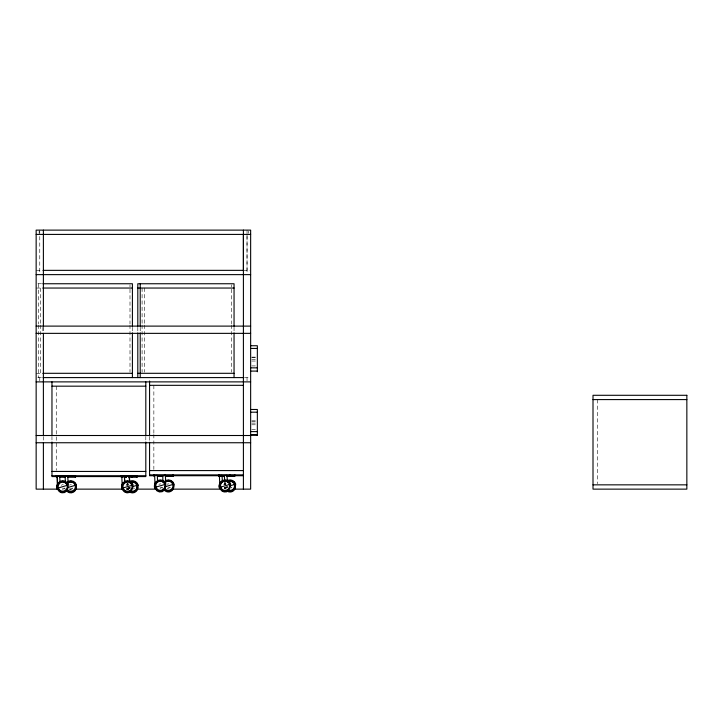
<?xml version="1.0" encoding="UTF-8"?>
<svg xmlns="http://www.w3.org/2000/svg" width="723" height="723" viewBox="0 0 723 723"><rect width="100%" height="100%" fill="white"/><g stroke="black" fill="none" stroke-linecap="round" stroke-linejoin="round"><path stroke-width="0.54" stroke-dasharray="3.62 2.71" d="M247.031 270.348L247.031 234.415M128.125 483.542L127.501 484.338A5.901 5.901 0 0 0 127.103 485.079M128.414 484.012L127.953 484.627A5.359 5.359 0 0 0 127.591 485.305M225.73 482.684L225.097 483.488A5.901 5.901 0 0 0 224.699 484.229M226.01 483.163L225.549 483.777A5.359 5.359 0 0 0 225.187 484.446M129.806 487.456L127.338 488.188A5.359 5.359 0 0 0 127.971 489.57M130.474 487.546L127.185 488.531L127.338 489.037L130.628 488.061M227.402 486.597L224.934 487.329L224.934 488.188L228.224 487.203M228.07 486.696L224.781 487.673L224.934 488.188M129.968 488.106L127.293 488.233L127.338 489.037M227.564 487.257L224.898 487.383A5.359 5.359 0 0 0 225.576 488.721M36.15 270.348L43.389 270.348M243.407 270.348L249.742 270.348M37.912 283.75L43.028 283.75M36.15 288.043L43.028 288.043M251.767 357.117L256.24 357.117M251.767 357.46L256.24 357.46M251.767 359.358L256.24 359.358M251.767 361.039L256.24 361.039M251.767 365.919L256.24 365.919M36.15 373.303L43.028 373.303M37.777 377.596L43.028 377.596M244.446 377.596L249.742 377.596M251.767 420.867L256.24 420.867M251.767 421.211L256.24 421.211M251.767 423.109L256.24 423.109M251.767 424.79L256.24 424.79M251.767 429.67L256.24 429.67M69.236 489.137L71.487 489.137M126.543 489.137L128.793 489.137M224.681 482.133L224.79 484.329M127.085 482.991L127.194 485.187M597.297 399.584L597.297 483.723M248.504 231.197L248.504 233.339M247.031 230.122L247.031 272.49M247.031 377.596L247.031 380.813M234.053 327.302L234.053 331.794M231.64 284.826L231.64 286.968M231.64 289.164L231.64 323.94M231.64 325.061L231.64 372.182M153.854 385.323L153.854 433.556M153.854 434.415L153.854 469.462M149.571 436.656L149.571 441.41M145.811 436.394L145.811 441.147M144.501 288.043L144.501 323.94M144.501 325.061L144.501 372.182M142.088 288.043L142.088 323.94M142.088 325.061L142.088 372.182M140.217 327.302L140.217 331.794M137.804 327.302L137.804 331.794M132.408 327.302L132.408 331.794M129.995 284.826L129.995 286.968M129.995 289.164L129.995 323.94M129.995 325.061L129.995 372.182M56.258 386.172L56.258 470.312M51.966 436.394L51.966 441.147M43.389 327.148L43.389 331.288M43.389 436.538L43.389 440.678M42.856 327.302L42.856 331.794M40.443 288.043L40.443 323.94M40.443 325.061L40.443 373.303M39.774 230.122L39.774 272.49M39.774 377.596L39.774 380.813M39.132 231.197L39.132 233.339M38.563 283.75L38.563 323.94M38.563 325.061L38.563 377.596M127.609 489.76A5.359 5.359 0 0 1 127.167 488.296M126.823 489.191A5.901 5.901 0 0 1 126.642 488.368A1.925 1.925 0 0 0 128.911 487.953M128.333 489.417A4.555 4.555 0 0 1 127.962 488.179M134.315 488.097A1.925 1.925 0 0 1 133.701 489.001M64.573 488.097A1.925 1.925 0 0 1 63.967 489.001M63.235 489.372A1.925 1.925 0 0 1 62.422 489.417M65.151 489.191A5.901 5.901 0 0 1 64.971 488.368M72.643 488.097A1.925 1.925 0 0 1 72.038 489.001M71.306 489.372A1.925 1.925 0 0 1 69.507 488.938M129.327 488.097A1.925 1.925 0 0 1 128.712 489.001M128.251 489.281A1.925 1.925 0 0 1 126.642 489.245M225.205 488.902A5.359 5.359 0 0 1 224.772 487.438M224.419 488.341A5.901 5.901 0 0 1 224.238 487.519A1.925 1.925 0 0 0 226.516 487.103M225.938 488.567A4.555 4.555 0 0 1 225.567 487.32M231.911 487.248A1.925 1.925 0 0 1 231.505 487.953M162.178 487.248A1.925 1.925 0 0 1 161.762 487.953M160.84 488.522A1.925 1.925 0 0 1 160.018 488.558M162.756 488.341A5.901 5.901 0 0 1 162.567 487.519M170.239 487.248A1.925 1.925 0 0 1 169.833 487.953M168.902 488.522A1.925 1.925 0 0 1 167.112 488.088M226.923 487.248A1.925 1.925 0 0 1 226.516 487.953M225.847 488.432A1.925 1.925 0 0 1 224.238 488.396M224.925 484.311A5.359 5.359 0 0 1 225.549 482.919M224.41 484.157A5.901 5.901 0 0 1 225.097 482.63M226.245 488.278A4.555 4.555 0 0 1 225.703 487.103M225.693 484.537A4.555 4.555 0 0 1 225.919 483.922M231.505 487.103A1.925 1.925 0 0 1 231.297 487.293M161.762 487.103A1.925 1.925 0 0 1 160.018 487.709M158.906 484.509A1.925 1.925 0 0 1 160.922 483.967M169.833 487.103A1.925 1.925 0 0 1 168.088 487.709M167.176 484.32A1.925 1.925 0 0 1 168.992 483.967M223.66 484.509A1.925 1.925 0 0 1 225.928 484.067M127.329 485.16A5.359 5.359 0 0 1 127.953 483.777M126.814 485.016A5.901 5.901 0 0 1 127.501 483.488M128.649 489.137A4.555 4.555 0 0 1 128.107 487.953M128.098 485.386A4.555 4.555 0 0 1 128.323 484.781M133.9 487.953A1.925 1.925 0 0 1 133.701 488.142M64.166 487.953A1.925 1.925 0 0 1 62.422 488.558M61.31 485.359A1.925 1.925 0 0 1 63.326 484.817M72.237 487.953A1.925 1.925 0 0 1 70.493 488.558M69.58 485.169A1.925 1.925 0 0 1 71.396 484.817M126.064 485.359A1.925 1.925 0 0 1 128.333 484.925"/><path stroke-width="1.08" d="M243.407 234.415L243.407 270.348L43.389 270.348M66.028 483.226L66.335 482.81A5.901 5.901 0 0 1 76.466 484.979M66.968 484.202L67.356 483.687A4.555 4.555 0 0 1 73.529 483A4.555 4.555 0 0 1 74.65 489.11L74.261 489.634A4.555 4.555 0 0 1 66.986 489.137M66.579 489.968L66.191 490.483A4.555 4.555 0 0 1 58.373 488.811L57.451 488.531M74.65 489.968L74.261 490.483A4.555 4.555 0 0 1 67.375 490.51M163.624 482.377L163.931 481.952A5.901 5.901 0 0 1 174.062 484.121M164.058 482.684L164.338 482.304A5.359 5.359 0 0 1 171.604 481.5A5.359 5.359 0 0 1 172.924 488.685L172.472 489.299A5.359 5.359 0 0 1 164.365 489.326M164.564 483.353L164.952 482.828A4.555 4.555 0 0 1 171.125 482.142A4.555 4.555 0 0 1 172.246 488.251L171.857 488.775A4.555 4.555 0 0 1 164.582 488.278M164.184 489.11L163.796 489.634A4.555 4.555 0 0 1 156.195 488.567M172.246 489.11L171.857 489.634A4.555 4.555 0 0 1 164.971 489.652M57.451 487.673L57.596 488.188L67.112 485.359M67.411 487.664L75.174 485.359M123.118 487.953L131.857 485.359M132.96 486.516L136.846 485.359M164.708 484.5L155.201 487.329L155.047 486.814M155.047 487.673L155.969 487.953M165.007 486.814L172.779 484.5M220.714 487.103L229.453 484.5M230.556 485.657L234.442 484.5M57.424 477.234L57.46 486.037M126.778 476.403L129.444 476.276L129.706 481.762M121.789 477.252L122.476 477.225M123.922 477.153L124.455 477.126L124.663 481.518M129.056 477.144L129.652 481.518M165.215 476.285L173.168 476.267L173.177 475.725M219.385 476.403L220.081 476.367M221.663 476.294L224.229 476.267M220.172 487.374L219.792 486.814M36.15 234.415L250.646 234.415M36.15 274.632L250.646 274.632M42.856 283.75L132.408 283.75L132.408 326.181M43.028 288.043L132.408 288.043M137.804 288.043L234.053 288.043M36.15 326.109L250.646 326.109M36.15 333.357L250.646 333.357M250.646 345.73L257.352 345.73L257.352 371.758M250.646 348.441L257.352 348.441M250.646 367.853L257.352 367.853M250.646 371.089L257.352 371.089M43.028 373.303L132.408 373.303M137.804 373.303L234.053 373.303M43.028 377.596L243.407 377.596M36.15 381.88L250.646 381.88M149.571 385.323L243.407 385.323M51.966 386.172L145.811 386.172M593.005 399.584L686.85 399.584M250.646 409.48L257.352 409.48L257.352 435.508M250.646 412.191L257.352 412.191M250.646 431.604L257.352 431.604M250.646 434.839L257.352 434.839M250.646 434.975L257.352 434.975M36.15 435.508L250.646 435.508M36.15 442.747L250.646 442.747M149.571 470.583L243.407 470.583M51.966 471.441L145.811 471.441M149.571 474.875L243.407 474.875M51.966 475.725L145.811 475.725M155.156 475.725L149.571 475.725L149.571 442.268M157.234 475.725L162.973 475.725M165.106 475.725L224.501 475.725M226.371 475.725L243.407 475.725M157.334 476.267L162.991 476.267M219.403 476.267L220.208 476.267M226.371 476.267L234.839 476.267L234.848 475.725M57.551 476.584L51.966 476.584L51.966 441.997M59.629 476.584L65.377 476.584M67.51 476.584L126.905 476.584M128.775 476.584L145.811 476.584L145.811 441.997M59.738 477.117L65.395 477.117M67.808 477.117L75.572 477.117L75.581 476.584M121.798 477.117L122.603 477.117M124.483 477.117L126.624 477.117M128.775 477.117L137.234 477.117L137.243 476.584M593.005 484.844L686.85 484.844M57.994 489.137L36.15 489.137L36.15 230.122L250.646 230.122L250.646 489.137L234.424 489.137M75.978 489.137L123.172 489.137M136.656 489.137L156.882 489.137M172.616 489.137L220.94 489.137M219.792 487.673L219.946 488.188L219.385 475.544L222.051 475.418L222.368 482.006M122.196 487.673L122.35 488.188M122.196 488.531L122.35 489.037L121.789 476.403L124.455 476.276L124.772 482.865M227.302 480.912L227.04 475.418L224.374 475.544L224.636 481.039M165.639 480.912L165.377 475.418L162.702 475.544L163.018 482.133A4.555 4.555 0 0 1 164.184 488.251L163.796 488.775A4.555 4.555 0 0 1 157.614 489.462A4.555 4.555 0 0 1 156.493 483.353L156.882 482.828A4.555 4.555 0 0 1 163.055 482.142M157.569 480.912L157.307 475.418L154.632 475.544L155.111 486.281M155.156 487.383L155.201 488.188M68.089 482.865L67.781 476.276L65.106 476.403L65.422 482.991M59.973 481.762L59.711 476.276L57.036 476.403L57.506 486.281M57.56 487.383L57.596 488.188M57.56 488.233L57.596 489.037M243.407 230.122L243.407 489.137M234.848 474.875L234.848 475.409L218.608 475.409L218.599 474.875M234.577 474.875L234.577 475.409M234.577 475.725L234.577 476.267M234.053 326.181L234.053 283.75L137.804 283.75L137.804 326.181M234.053 332.914L234.053 377.596M229.86 474.875L229.86 475.409M229.86 475.725L229.86 476.267M229.589 474.875L229.589 475.409M229.589 475.725L229.589 476.267M218.861 474.875L218.861 475.409M218.861 475.725L218.861 476.267L218.599 475.725M173.177 474.875L173.177 475.409L153.854 475.409L153.845 474.875M172.905 474.875L172.905 475.409M172.905 475.725L172.905 476.267M165.106 474.875L165.106 475.409M164.844 474.875L164.844 475.409M154.116 474.875L154.116 475.409M154.116 475.725L154.116 476.267L153.845 475.725M149.571 381.03L149.571 435.806M145.811 381.88L145.811 435.535M140.217 283.75L140.217 326.181M140.217 332.914L140.217 377.596M137.804 332.914L137.804 377.596M137.243 475.725L137.243 476.267L121.003 476.267L120.994 475.725M136.981 475.725L136.981 476.267M136.981 476.584L136.981 477.117M132.408 332.914L132.408 377.596M132.264 475.725L132.264 476.267M132.264 476.584L132.264 477.117M131.993 475.725L131.993 476.267M131.993 476.584L131.993 477.117M126.254 476.584L126.254 477.117M125.983 476.584L125.983 477.117M121.265 475.725L121.265 476.267M121.265 476.584L121.265 477.117L120.994 476.584M75.581 475.725L75.581 476.267L56.258 476.267L56.249 475.725M75.309 475.725L75.309 476.267M75.309 476.584L75.309 477.117M67.51 475.725L67.51 476.267M67.239 475.725L67.239 476.267M64.591 476.584L64.591 477.117M64.32 476.584L64.32 477.117M56.521 475.725L56.521 476.267M56.521 476.584L56.521 477.117L56.249 476.584M51.966 381.88L51.966 435.535M43.389 230.122L43.389 326.109M43.389 333.357L43.389 435.508M43.389 442.747L43.389 489.137M137.777 486.733A5.359 5.359 0 0 1 136.999 490.393L136.539 491.007A5.359 5.359 0 0 1 129.589 492.038M135.364 482.991A5.359 5.359 0 0 1 135.969 483.452M136.981 484.6A5.359 5.359 0 0 1 137.614 485.983M130.791 481.861A5.901 5.901 0 0 1 134.117 481.843M134.912 482.142A5.901 5.901 0 0 1 138.129 485.829M136.629 489.39A4.555 4.555 0 0 1 136.322 489.968L135.933 490.483A4.555 4.555 0 0 1 130.023 491.36M136.981 486.85A4.555 4.555 0 0 1 136.99 488.142M67.628 489.724A5.359 5.359 0 0 1 67.257 490.393L66.805 491.007A5.359 5.359 0 0 1 57.433 486.769M57.09 489.191A5.901 5.901 0 0 1 57.37 485.079M61.057 481.861A5.901 5.901 0 0 1 64.383 481.843M75.68 485.269A5.359 5.359 0 0 1 75.328 490.393L74.876 491.007A5.359 5.359 0 0 1 66.308 490.429M68.568 482.639A5.359 5.359 0 0 1 69.281 482.377M74.849 483.985A5.359 5.359 0 0 1 75.309 484.6M67.6 482.557A5.901 5.901 0 0 1 76.466 485.829M131.55 491.007A5.359 5.359 0 0 1 122.603 485.305M121.835 489.191A5.901 5.901 0 0 1 122.512 484.338M125.811 481.861A5.901 5.901 0 0 1 127.465 481.617M129.968 491.342A4.555 4.555 0 0 1 123.66 489.986M123.344 489.417A4.555 4.555 0 0 1 122.982 488.179M235.382 485.874A5.359 5.359 0 0 1 234.595 489.543L234.135 490.158A5.359 5.359 0 0 1 227.185 491.179M232.96 482.133A5.359 5.359 0 0 1 233.574 482.593M234.577 483.741A5.359 5.359 0 0 1 235.21 485.133M227.6 481.301A5.901 5.901 0 0 1 235.725 484.979M234.225 488.54A4.555 4.555 0 0 1 233.918 489.11L233.529 489.634A4.555 4.555 0 0 1 227.618 490.501M165.224 488.865A5.359 5.359 0 0 1 164.862 489.543L164.401 490.158A5.359 5.359 0 0 1 155.029 485.91M154.686 488.341A5.901 5.901 0 0 1 154.966 484.229M157.867 481.301A5.901 5.901 0 0 1 162.765 481.283M155.825 487.32A4.555 4.555 0 0 1 155.779 486.669M173.276 484.41A5.359 5.359 0 0 1 172.924 489.543L172.472 490.158A5.359 5.359 0 0 1 163.904 489.57M172.445 483.136A5.359 5.359 0 0 1 172.905 483.741M165.938 481.301A5.901 5.901 0 0 1 174.062 484.979M172.788 487.926A4.555 4.555 0 0 1 172.562 488.54M228.613 490.7A5.359 5.359 0 0 1 220.199 484.446M219.431 488.341A5.901 5.901 0 0 1 220.108 483.488M222.621 481.301A5.901 5.901 0 0 1 225.07 480.759M226.733 480.994A5.901 5.901 0 0 1 227.519 481.283M227.564 490.483A4.555 4.555 0 0 1 220.714 487.953M227.158 481.301A5.359 5.359 0 0 1 234.595 488.685L234.135 489.299A5.359 5.359 0 0 1 227.185 490.321M226.2 481.355A5.901 5.901 0 0 1 235.725 484.121M227.591 481.979A4.555 4.555 0 0 1 233.918 488.251L233.529 488.775A4.555 4.555 0 0 1 228.197 489.959M154.686 487.483A5.901 5.901 0 0 1 155.364 482.63L155.87 481.952A5.901 5.901 0 0 1 165.992 484.121M219.431 487.483A5.901 5.901 0 0 1 220.108 482.63L220.614 481.952A5.901 5.901 0 0 1 230.736 484.121M129.562 482.16A5.359 5.359 0 0 1 136.999 489.543L136.539 490.158A5.359 5.359 0 0 1 129.589 491.179M129.272 481.708A5.901 5.901 0 0 1 138.129 484.979M130.565 482.521A4.555 4.555 0 0 1 136.322 489.11L135.933 489.634A4.555 4.555 0 0 1 130.023 490.501M57.09 488.341A5.901 5.901 0 0 1 57.768 483.488L58.265 482.81A5.901 5.901 0 0 1 68.396 484.979M66.742 483.163A5.359 5.359 0 0 1 74.008 482.349A5.359 5.359 0 0 1 75.328 489.543L74.876 490.158A5.359 5.359 0 0 1 66.308 489.57M121.835 488.341A5.901 5.901 0 0 1 122.512 483.488L123.018 482.81A5.901 5.901 0 0 1 133.14 484.979M58.671 483.163L58.22 483.777A5.359 5.359 0 0 0 59.539 490.962A5.359 5.359 0 0 0 66.805 490.158L67.257 489.543A5.359 5.359 0 0 0 65.938 482.349A5.359 5.359 0 0 0 58.671 483.163M59.286 483.687L58.897 484.202A4.555 4.555 0 0 0 60.018 490.311A4.555 4.555 0 0 0 66.191 489.634L66.579 489.11A4.555 4.555 0 0 0 65.459 483A4.555 4.555 0 0 0 59.286 483.687M123.425 483.163L122.964 483.777A5.359 5.359 0 0 0 124.293 490.962A5.359 5.359 0 0 0 131.55 490.158L132.011 489.543A5.359 5.359 0 0 0 130.691 482.349A5.359 5.359 0 0 0 123.425 483.163M124.031 483.687L123.642 484.202A4.555 4.555 0 0 0 124.772 490.311A4.555 4.555 0 0 0 130.944 489.634L131.333 489.11A4.555 4.555 0 0 0 130.203 483A4.555 4.555 0 0 0 124.031 483.687M156.276 482.304L155.816 482.919A5.359 5.359 0 0 0 157.135 490.104A5.359 5.359 0 0 0 164.401 489.299L164.862 488.685A5.359 5.359 0 0 0 163.534 481.5A5.359 5.359 0 0 0 156.276 482.304M221.021 482.304L220.56 482.919A5.359 5.359 0 0 0 221.889 490.104A5.359 5.359 0 0 0 229.146 489.299L229.607 488.685A5.359 5.359 0 0 0 228.287 481.5A5.359 5.359 0 0 0 221.021 482.304M221.627 482.828L221.247 483.353A4.555 4.555 0 0 0 222.368 489.462A4.555 4.555 0 0 0 228.54 488.775L228.929 488.251A4.555 4.555 0 0 0 227.808 482.142A4.555 4.555 0 0 0 221.627 482.828M686.85 395.291L593.005 395.291L593.005 489.137L686.85 489.137L686.85 395.291"/></g></svg>
